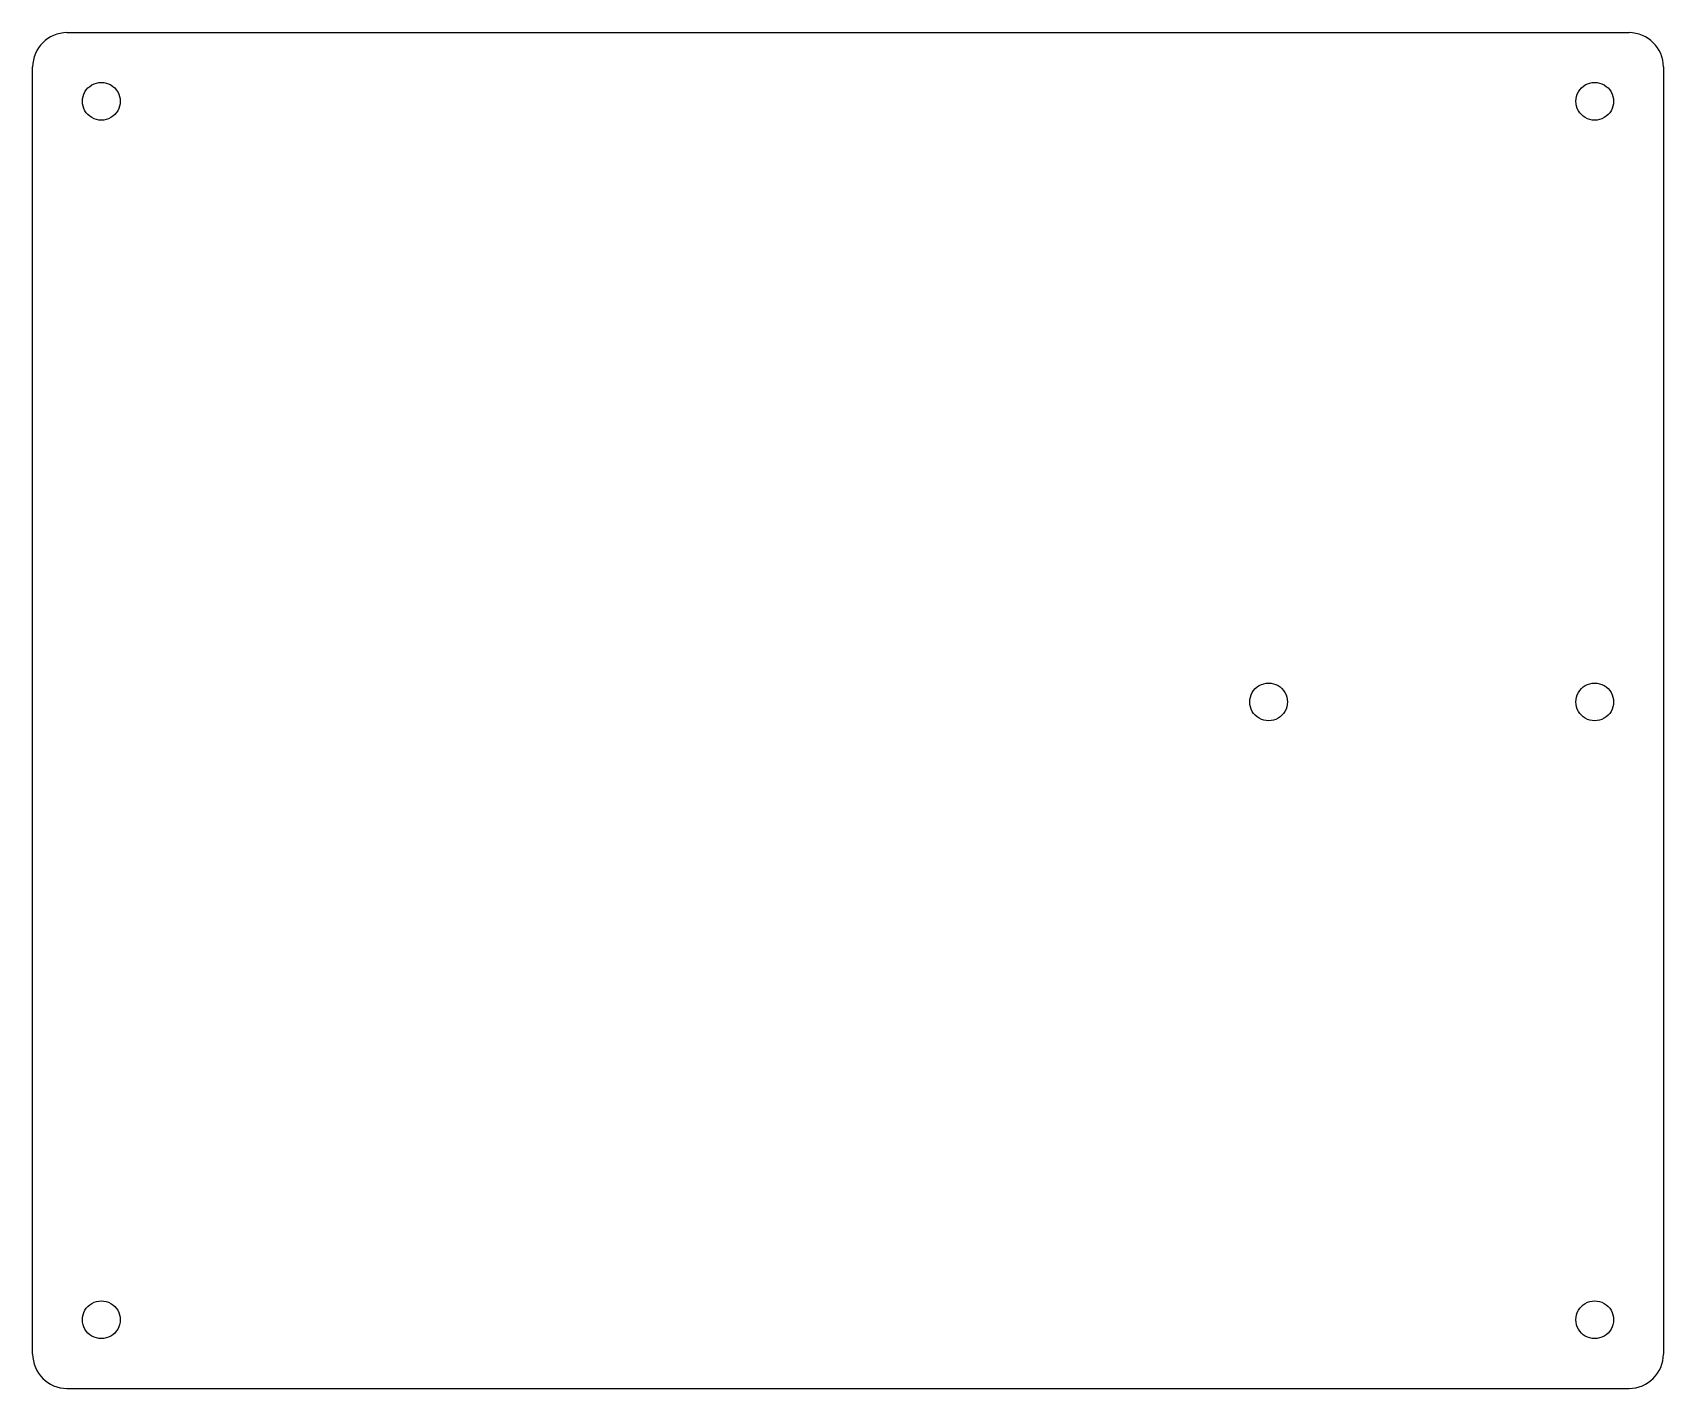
# Model space of a CAD drawing. Extents: x 2 to 37401, y -35549 to 99.
# Drawn here: x 1.5 to 96.5, y 19.5 to 98.5 of the extents above; entities outside this region: 4.
import ezdxf

# ---------------------------------------------------------------- set-up
doc = ezdxf.new("R2010")
doc.units = 0
doc.layers.add('レイヤー_1', color=7, linetype='CONTINUOUS')

msp = doc.modelspace()

# ---------------------------------------------------------------- linework, layer by layer
at = {"layer": 'レイヤー_1', "color": 1}
for points in [[(3.526522, 98.52713), (94.527102, 98.52713)], [(1.525002, 21.52703), (1.525002, 96.52561)], [(96.526082, 96.52561), (96.526082, 21.52703)], [(3.526522, 19.52551), (94.527102, 19.52551)]]:
    msp.add_lwpolyline(points, dxfattribs=at)
for points in [[(6.627154, 94.524979)], [(93.627112, 94.524979)], [(74.627147, 59.524922)], [(93.627112, 59.524922)], [(6.627154, 23.524994)], [(93.627112, 23.524994)]]:
    msp.add_lwpolyline(points, close=True, dxfattribs=at)
for points in [[(3.527142, 98.524989), (2.422574, 98.524988), (1.527145, 97.629559), (1.527143, 96.52499)], [(96.527098, 96.52499), (96.527097, 97.629557), (95.63167, 98.524986), (94.527102, 98.524989)], [(4.427153, 94.524979), (4.427153, 94.917971), (4.636812, 95.281111), (4.977153, 95.477607)], [(4.977153, 95.477607), (5.317495, 95.674103), (5.736812, 95.674103), (6.077154, 95.477607)], [(6.077154, 95.477607), (6.417495, 95.281111), (6.627154, 94.917971), (6.627154, 94.524979)], [(91.427111, 94.524979), (91.427111, 94.917971), (91.63677, 95.281111), (91.977111, 95.477607)], [(91.977111, 95.477607), (92.317453, 95.674103), (92.73677, 95.674103), (93.077112, 95.477607)], [(93.077112, 95.477607), (93.417453, 95.281111), (93.627112, 94.917971), (93.627112, 94.524979)], [(4.977153, 93.572351), (4.636812, 93.768847), (4.427153, 94.131987), (4.427153, 94.524979)], [(6.627154, 94.524979), (6.627154, 94.131987), (6.417495, 93.768847), (6.077154, 93.572351)], [(91.977111, 93.572351), (91.63677, 93.768847), (91.427111, 94.131987), (91.427111, 94.524979)], [(93.627112, 94.524979), (93.627112, 94.131987), (93.417453, 93.768847), (93.077112, 93.572351)], [(6.077154, 93.572351), (5.736812, 93.375855), (5.317495, 93.375855), (4.977153, 93.572351)], [(93.077112, 93.572351), (92.73677, 93.375855), (92.317453, 93.375855), (91.977111, 93.572351)], [(72.427147, 59.524922), (72.427147, 59.917914), (72.636805, 60.281054), (72.977147, 60.47755)], [(72.977147, 60.47755), (73.317488, 60.674046), (73.736806, 60.674046), (74.077147, 60.47755)], [(74.077147, 60.47755), (74.417488, 60.281054), (74.627147, 59.917914), (74.627147, 59.524922)], [(91.427111, 59.524922), (91.427111, 59.917914), (91.63677, 60.281054), (91.977111, 60.47755)], [(91.977111, 60.47755), (92.317453, 60.674046), (92.73677, 60.674046), (93.077112, 60.47755)], [(93.077112, 60.47755), (93.417453, 60.281054), (93.627112, 59.917914), (93.627112, 59.524922)], [(72.977147, 58.572294), (72.636805, 58.76879), (72.427147, 59.13193), (72.427147, 59.524922)], [(74.627147, 59.524922), (74.627147, 59.13193), (74.417488, 58.76879), (74.077147, 58.572294)], [(91.977111, 58.572294), (91.63677, 58.76879), (91.427111, 59.13193), (91.427111, 59.524922)], [(93.627112, 59.524922), (93.627112, 59.13193), (93.417453, 58.76879), (93.077112, 58.572294)], [(74.077147, 58.572294), (73.736806, 58.375798), (73.317488, 58.375798), (72.977147, 58.572294)], [(93.077112, 58.572294), (92.73677, 58.375798), (92.317453, 58.375798), (91.977111, 58.572294)], [(4.427153, 23.524994), (4.427153, 23.917986), (4.636812, 24.281126), (4.977153, 24.477622)], [(4.977153, 24.477622), (5.317495, 24.674118), (5.736812, 24.674118), (6.077154, 24.477622)], [(6.077154, 24.477622), (6.417495, 24.281126), (6.627154, 23.917986), (6.627154, 23.524994)], [(91.427111, 23.524994), (91.427111, 23.917986), (91.63677, 24.281126), (91.977111, 24.477622)], [(91.977111, 24.477622), (92.317453, 24.674118), (92.73677, 24.674118), (93.077112, 24.477622)], [(93.077112, 24.477622), (93.417453, 24.281126), (93.627112, 23.917986), (93.627112, 23.524994)], [(4.977153, 22.572366), (4.636812, 22.768862), (4.427153, 23.132002), (4.427153, 23.524994)], [(6.627154, 23.524994), (6.627154, 23.132002), (6.417495, 22.768862), (6.077154, 22.572366)], [(91.977111, 22.572366), (91.63677, 22.768862), (91.427111, 23.132002), (91.427111, 23.524994)], [(93.627112, 23.524994), (93.627112, 23.132002), (93.417453, 22.768862), (93.077112, 22.572366)], [(6.077154, 22.572366), (5.736812, 22.37587), (5.317495, 22.37587), (4.977153, 22.572366)], [(93.077112, 22.572366), (92.73677, 22.37587), (92.317453, 22.37587), (91.977111, 22.572366)], [(1.527143, 21.524998), (1.527146, 20.420431), (2.422575, 19.525003), (3.527142, 19.525002)], [(94.527102, 19.525002), (95.631669, 19.525005), (96.527096, 20.420432), (96.527098, 21.524998)]]:
    msp.add_open_spline(points, degree=3, dxfattribs=at)
at = {"layer": 'レイヤー_1', "color": 2}
for points in [[(37400.730001, -32006.145001), (37400.729448, -31571.276056), (37048.198946, -31218.745105), (36613.330001, -31218.744001)], [(37400.731001, -33187.248001), (37400.730448, -32752.379056), (37048.199946, -32399.848105), (36613.331001, -32399.847001)], [(37400.730001, -34368.350001), (37400.729448, -33933.481056), (37048.198946, -33580.950105), (36613.330001, -33580.949001)], [(37400.730001, -35549.452001), (37400.729448, -35114.583056), (37048.198946, -34762.052105), (36613.330001, -34762.051001)]]:
    msp.add_open_spline(points, degree=3, dxfattribs=at)

doc.saveas('drawing.dxf')
